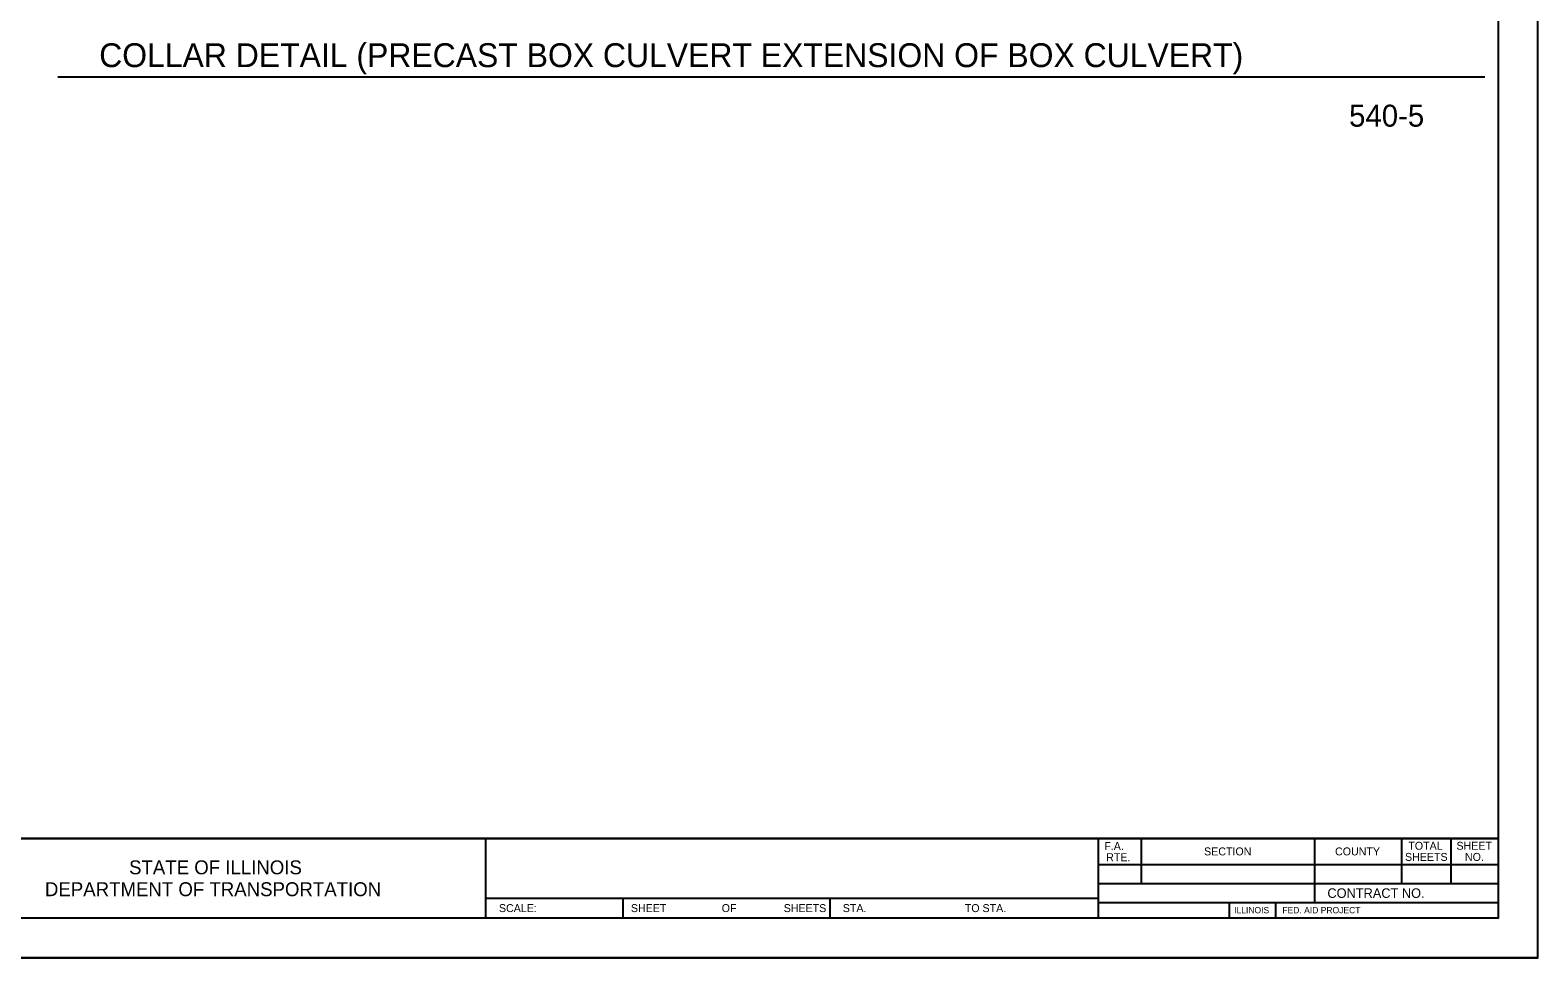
# Model space of a CAD drawing. Extents: x 2133490 to 2172050, y 2138301 to 2145980.
# Drawn here: x 2145603 to 2146550, y 2144574 to 2145157 of the extents above; entities that cross this region are included whole.
import ezdxf

# ---------------------------------------------------------------- set-up
doc = ezdxf.new("R2010")
doc.units = 0
for name, color, linetype in [('Level 1', 7, 'Continuous'), ('Level 23', 7, 'Continuous'), ('ROW_PR_Notes', 7, 'Continuous'), ('Sheets_50 Reference Boundary', 7, 'Continuous'), ('Sheets_General Details', 7, 'Continuous'), ('Sheets_Printer Plotting Border', 7, 'Continuous')]:
    doc.layers.add(name, color=color, linetype=linetype)

msp = doc.modelspace()

# ---------------------------------------------------------------- linework, layer by layer
at = {"layer": 'ROW_PR_Notes'}
msp.add_line((2145620.05, 2145128.16), (2146516.78, 2145128.16), dxfattribs=at)
at = {"layer": 'Sheets_50 Reference Boundary'}
msp.add_lwpolyline([(2144950.12, 2145649.45), (2146525.12, 2145649.45), (2146525.12, 2144649.46), (2144950.12, 2144649.46)], close=True, dxfattribs=at)
at = {"layer": 'Sheets_General Details'}
for p, q in [((2144950.12, 2144649.46), (2146525.12, 2144649.46)), ((2145888.84, 2144649.46), (2145888.84, 2144599.46)), ((2146273.84, 2144649.46), (2146273.84, 2144599.46)), ((2146300.84, 2144649.46), (2146300.84, 2144621.2)), ((2146409.84, 2144649.46), (2146409.84, 2144609.2)), ((2146464.45, 2144649.46), (2146464.45, 2144621.2)), ((2146495.49, 2144649.46), (2146495.49, 2144621.2)), ((2146273.84, 2144633.2), (2146525.12, 2144633.2)), ((2146273.84, 2144621.2), (2146525.12, 2144621.2)), ((2145888.84, 2144611.96), (2146273.84, 2144611.96)), ((2145975.12, 2144611.96), (2145975.12, 2144599.46)), ((2146105.12, 2144611.96), (2146105.12, 2144599.46)), ((2146273.84, 2144609.2), (2146525.12, 2144609.2)), ((2146356.2, 2144609.2), (2146356.2, 2144599.46)), ((2146385.2, 2144609.2), (2146385.2, 2144599.46)), ((2146550.12, 2144574.46), (2144850.12, 2144574.46))]:
    msp.add_line(p, q, dxfattribs=at)
msp.add_lwpolyline([(2144950.12, 2145649.46), (2146525.12, 2145649.46), (2146525.12, 2144599.46), (2144950.12, 2144599.46)], close=True, dxfattribs=at)
at = {"layer": 'Sheets_Printer Plotting Border'}
msp.add_lwpolyline([(2144850.12, 2144574.46), (2146550.12, 2144574.46), (2146550.12, 2145674.46), (2144850.12, 2145674.46)], close=True, dxfattribs=at)

# ---------------------------------------------------------------- texts
at = {"layer": 'Level 1'}
msp.add_text('540-5', height=13.8, dxfattribs=at).set_placement((2146431.51, 2145096.75))
at = {"layer": 'Level 23'}
msp.add_text('COLLAR DETAIL (PRECAST BOX CULVERT EXTENSION OF BOX CULVERT)', height=15, dxfattribs=at).set_placement((2145646.09, 2145134.17))
at = {"layer": 'Sheets_General Details'}
for s, height, p in [('F.A.  ', 5, (2146277.7, 2144642.21)), ('TOTAL', 4.999, (2146468.74, 2144642.39)), ('SHEET', 4.999, (2146499.01, 2144642.39)), ('RTE.', 5, (2146278.85, 2144635.21)), ('SECTION', 4.999, (2146340.41, 2144638.83)), ('COUNTY', 4.999, (2146422.7, 2144638.83)), ('SHEETS', 4.999, (2146466.66, 2144635.39)), ('NO.', 4.999, (2146504.31, 2144635.39)), ('STATE OF ILLINOIS', 8.7501, (2145664.87, 2144626.96)), ('DEPARTMENT OF TRANSPORTATION', 8.7501, (2145612, 2144613.21)), ('CONTRACT NO.      ', 6, (2146417.89, 2144612.13)), ('SCALE:          ', 5, (2145897.3, 2144603.21)), ('SHEET', 5, (2145980.22, 2144603.21)), ('OF', 5, (2146037.27, 2144603.21)), ('SHEETS', 5, (2146076.23, 2144603.21)), ('STA.', 5, (2146113.37, 2144603.21)), ('TO STA.', 5, (2146190.04, 2144603.21)), ('ILLINOIS', 4, (2146359.29, 2144602.43)), ('FED. AID PROJECT', 4, (2146389.61, 2144602.43))]:
    msp.add_text(s, height=height, dxfattribs=at).set_placement(p)

doc.saveas('drawing.dxf')
